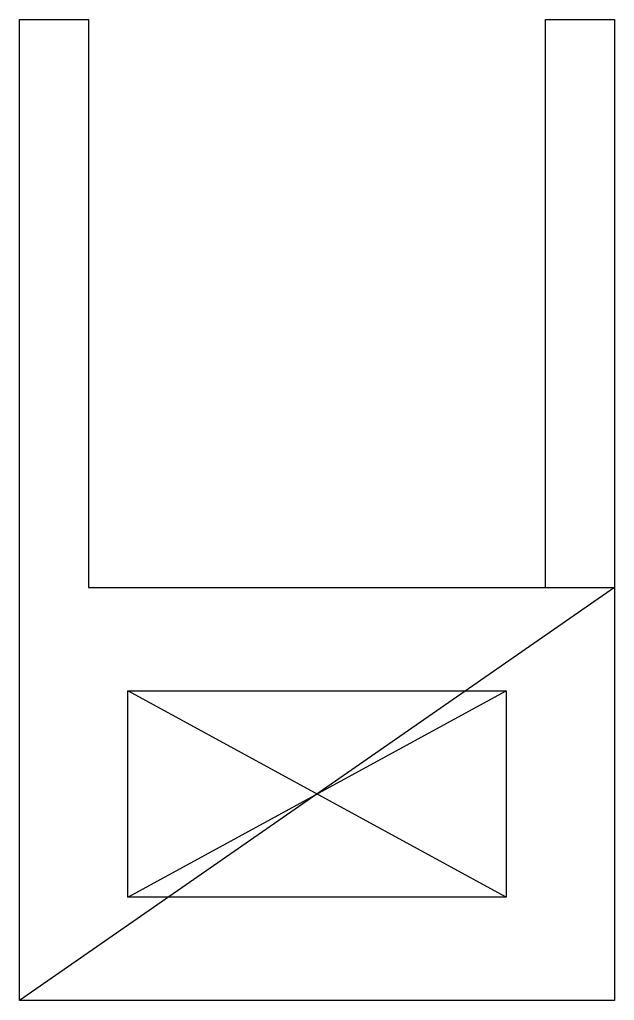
# Model space of a CAD drawing. Header units: millimetres. Extents: x -8.7 to 8.7, y -12 to 16.5.
import ezdxf

# ---------------------------------------------------------------- set-up
doc = ezdxf.new("R2010")
doc.units = ezdxf.units.MM
doc.layers.get('0').update_dxf_attribs({"linetype": 'CONTINUOUS'})

msp = doc.modelspace()

# ---------------------------------------------------------------- linework, layer by layer
for p, q in [((8.65, 0), (-8.65, -12)), ((0, 0), (8.65, 0)), ((-5.5, -9), (-5.5, -3)), ((-5.5, -3), (5.5, -3)), ((5.5, -9), (-5.5, -3)), ((-5.5, -9), (5.5, -3)), ((5.5, -3), (5.5, -9)), ((5.5, -9), (-5.5, -9))]:
    msp.add_line(p, q)
msp.add_lwpolyline([(6.65, 16.5), (8.65, 16.5), (8.65, -12), (-8.65, -12), (-8.65, 16.5), (-6.65, 16.5), (-6.65, 0), (6.65, 0)], close=True)

doc.saveas('drawing.dxf')
